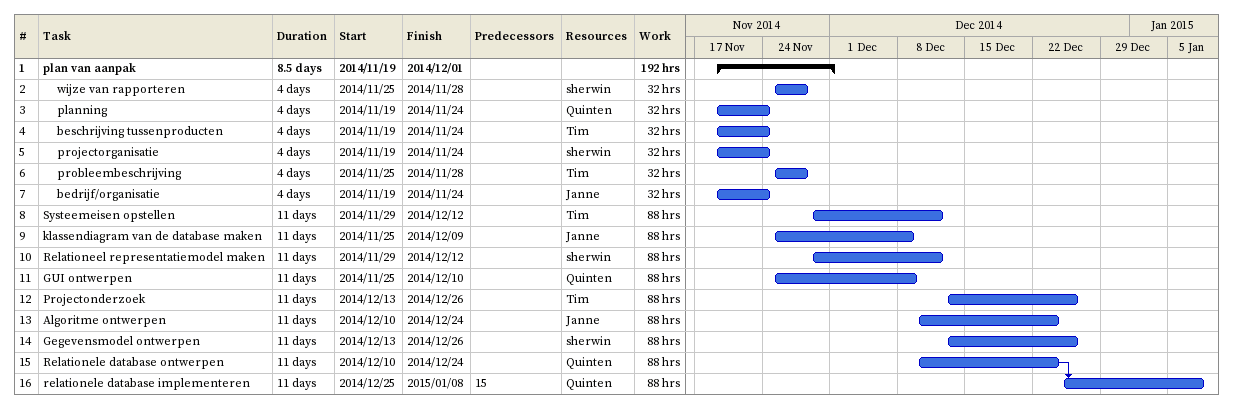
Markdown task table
| ID | Level | Task | Duration | Start | Finish | Predecessors | Resources | Work (h) |
|---|---|---|---|---|---|---|---|---|
| 1 | 1 | **plan van aanpak** | 8.5d | 2014-11-19 | 2014-12-01 |  |  | 192 |
| 2 | 2 | wijze van rapporteren | 4d | 2014-11-25 | 2014-11-28 |  | sherwin | 32 |
| 3 | 2 | planning | 4d | 2014-11-19 | 2014-11-24 |  | Quinten | 32 |
| 4 | 2 | beschrijving tussenproducten | 4d | 2014-11-19 | 2014-11-24 |  | Tim | 32 |
| 5 | 2 | projectorganisatie | 4d | 2014-11-19 | 2014-11-24 |  | sherwin | 32 |
| 6 | 2 | probleembeschrijving | 4d | 2014-11-25 | 2014-11-28 |  | Tim | 32 |
| 7 | 2 | bedrijf/organisatie | 4d | 2014-11-19 | 2014-11-24 |  | Janne | 32 |
| 8 | 1 | Systeemeisen opstellen | 11d | 2014-11-29 | 2014-12-12 |  | Tim | 88 |
| 9 | 1 | klassendiagram van de database maken | 11d | 2014-11-25 | 2014-12-09 |  | Janne | 88 |
| 10 | 1 | Relationeel representatiemodel maken | 11d | 2014-11-29 | 2014-12-12 |  | sherwin | 88 |
| 11 | 1 | GUI ontwerpen | 11d | 2014-11-25 | 2014-12-10 |  | Quinten | 88 |
| 12 | 1 | Projectonderzoek | 11d | 2014-12-13 | 2014-12-26 |  | Tim | 88 |
| 13 | 1 | Algoritme ontwerpen | 11d | 2014-12-10 | 2014-12-24 |  | Janne | 88 |
| 14 | 1 | Gegevensmodel ontwerpen | 11d | 2014-12-13 | 2014-12-26 |  | sherwin | 88 |
| 15 | 1 | Relationele database ontwerpen | 11d | 2014-12-10 | 2014-12-24 |  | Quinten | 88 |
| 16 | 1 | relationele database implementeren | 11d | 2014-12-25 | 2015-01-08 | 15 | Quinten | 88 |
